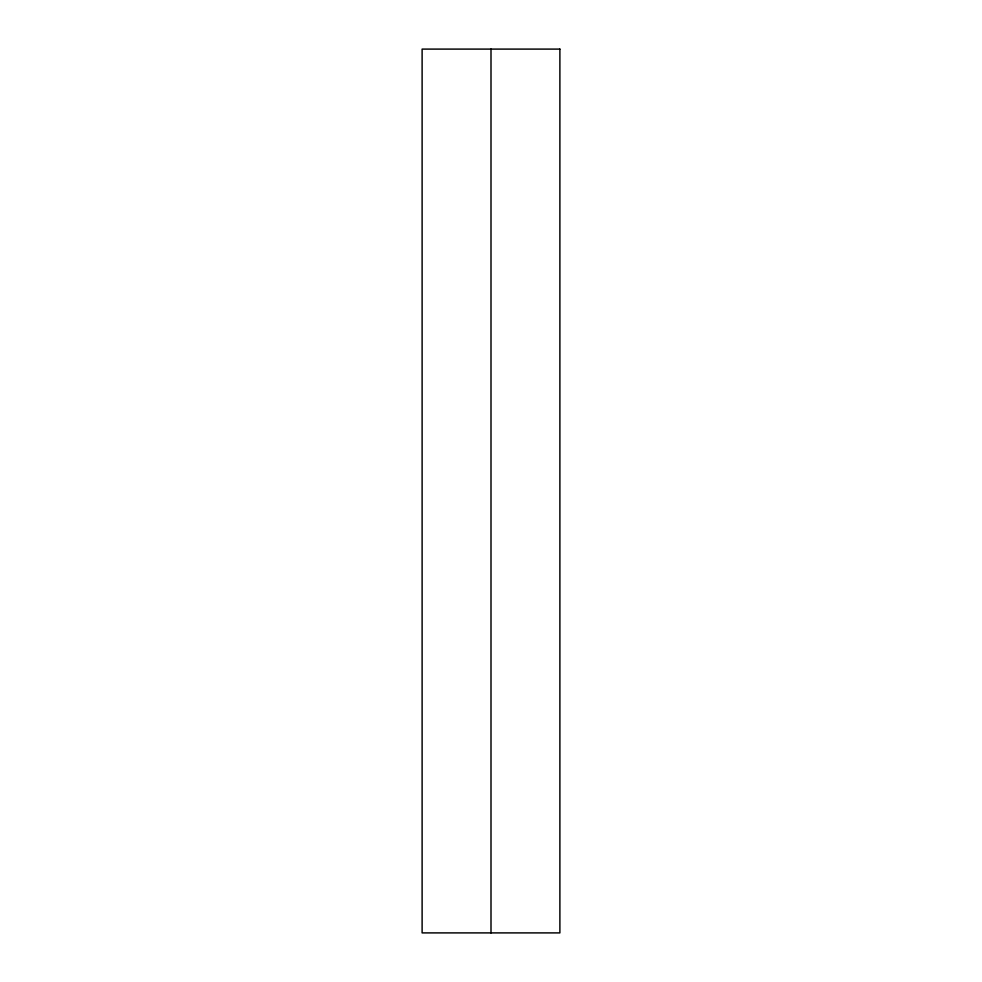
<?xml version="1.0" encoding="UTF-8"?>
<svg xmlns="http://www.w3.org/2000/svg" width="982" height="982" viewBox="0 0 982 982"><rect width="100%" height="100%" fill="white"/><g stroke="black" fill="none" stroke-linecap="round" stroke-linejoin="round"><path stroke-width="1.47" d="M491 49.1L491 932.9M559.887 49.1L422.113 49.1L422.113 932.9L559.887 932.9L559.887 49.1"/></g></svg>
